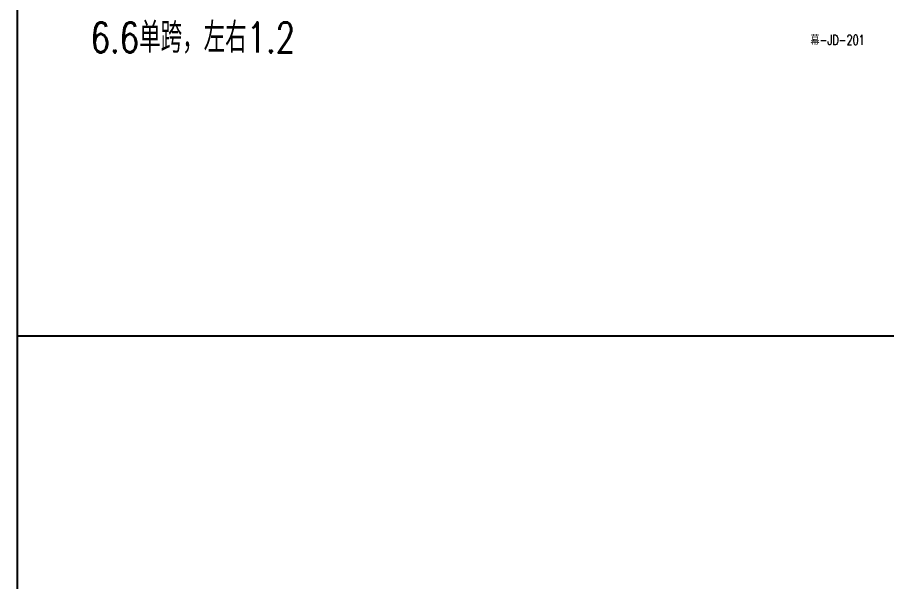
# Model space of a CAD drawing. Extents: x -160106 to 966792, y -663931 to 1550022.
# Drawn here: x -105506 to -88229, y -110863 to -99642 of the extents above; entities that cross this region are included whole.
import ezdxf
from ezdxf.enums import TextEntityAlignment as Align

# ---------------------------------------------------------------- set-up
doc = ezdxf.new("R2010")
doc.units = 0
for name, color, linetype in [('!ZN1-文字-7', 7, 'Continuous'), ('!ZN4-辅助材料-1', 1, 'Continuous'), ('WZ', 2, 'Continuous')]:
    doc.layers.add(name, color=color, linetype=linetype)
doc.styles.add('HZ', font='romans.shx', dxfattribs={"width": 0.65, "bigfont": '&通用中文字体.shx'})
doc.styles.add('ZNTextStyle', font='ROMANS.shx', dxfattribs={"width": 0.7, "bigfont": 'CHINESE.shx'})

msp = doc.modelspace()

# ---------------------------------------------------------------- linework, layer by layer
at = {"layer": '!ZN4-辅助材料-1', "ltscale": 100}
msp.add_line((-105505.72, -105974.36), (-9609.16, -105974.36), dxfattribs=at)
at = {"ltscale": 1000}
msp.add_lwpolyline([(-105505.72, -76270.86), (-9609.16, -76270.86), (-9609.16, -144623.69), (-105505.72, -144623.69)], close=True, dxfattribs=at)

# ---------------------------------------------------------------- texts
at = {"layer": '!ZN1-文字-7', "ltscale": 20, "style": 'ZNTextStyle', "width": 0.7}
msp.add_text('幕-JD-201', height=200.258, dxfattribs=at).set_placement((-89743.13, -100091.02, 0), align=Align.MIDDLE_LEFT)
at = {"layer": 'WZ', "style": 'HZ', "width": 0.75}
msp.add_text('6.6单跨，左右1.2', height=600, dxfattribs=at).set_placement((-104050.48, -100043.91, 0), align=Align.MIDDLE_LEFT)

doc.saveas('drawing.dxf')
